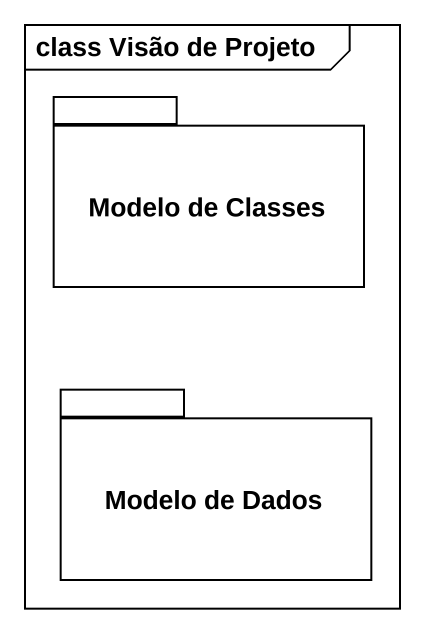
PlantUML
@startuml
mainframe class Visão de Projeto
package "Modelo de Classes" as Modelo_de_Classes {
}
package "Modelo de Dados" as Modelo_de_Dados {
}
@enduml
